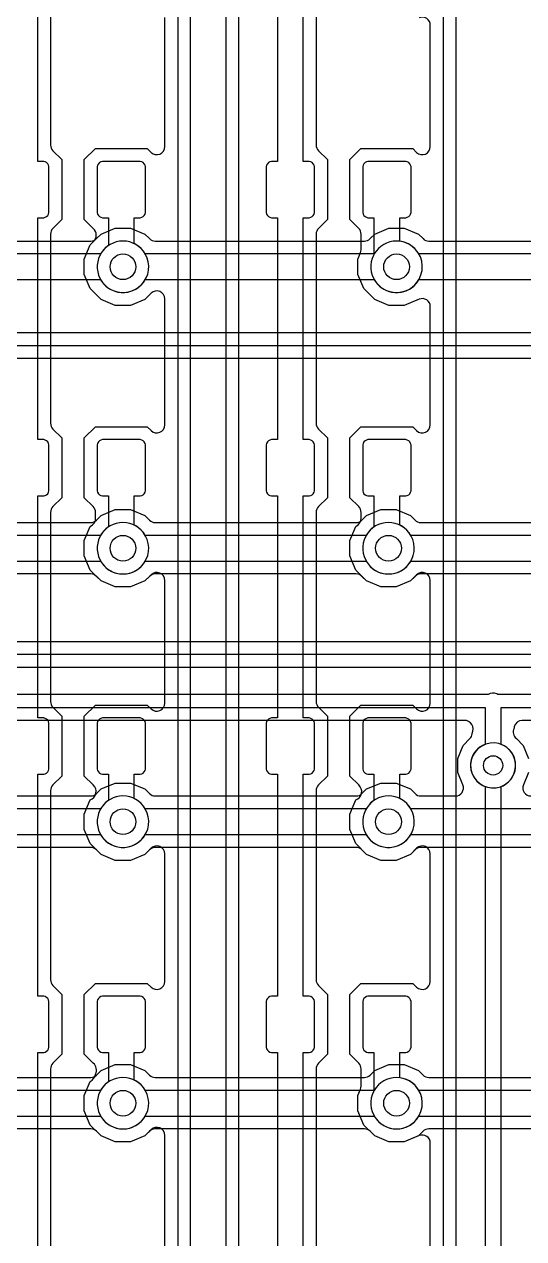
# Model space of a CAD drawing. Header units: millimetres. Extents: x -12.6 to 79.4, y -27 to 65.1.
# Drawn here: x 30.7 to 38.58, y 12.97 to 32.15 of the extents above; entities that cross this region are included whole.
import ezdxf

# ---------------------------------------------------------------- set-up
doc = ezdxf.new("R2010")
doc.units = ezdxf.units.MM

msp = doc.modelspace()

# ---------------------------------------------------------------- linework, layer by layer
at = {"layer": '16_copper'}
for points in [[(28.575, 28.727), (31.75, 28.727, 0.198912), (31.839, 28.765), (31.913, 28.838), (32.137, 28.931), (32.379, 28.931), (32.603, 28.838), (32.677, 28.765, 0.198912), (32.766, 28.727), (36.068, 28.727, 0.198912), (36.157, 28.765), (36.231, 28.838), (36.455, 28.931), (36.697, 28.931), (36.921, 28.838), (36.995, 28.765, 0.198912), (37.084, 28.727), (40.132, 28.727, 0.198912)], [(40.288, 28.524), (36.928, 28.524, 0.577351), (36.224, 28.524), (32.61, 28.524, 0.577351), (31.906, 28.524), (28.419, 28.524, 0.577351), (27.715, 28.524), (24.228, 28.524, 0.577351), (23.524, 28.524), (20.037, 28.524, 0.577351), (19.333, 28.524), (15.973, 28.524, 0.577351)], [(15.973, 28.118), (19.333, 28.118, 0.577351), (20.037, 28.118), (23.524, 28.118, 0.577351), (24.228, 28.118), (27.715, 28.118, 0.577351), (28.419, 28.118), (31.906, 28.118, 0.577351), (32.61, 28.118), (36.224, 28.118, 0.577351), (36.928, 28.118), (40.288, 28.118, 0.577351)], [(57.733, 26.873), (21.406, 26.873, 0.198912), (21.317, 26.836), (21.206, 26.726), (21.01, 26.645), (20.798, 26.645), (20.602, 26.726), (20.452, 26.876), (20.371, 27.072), (20.371, 27.284), (20.452, 27.48), (20.602, 27.63), (20.699, 27.67, 0.820683), (20.65, 27.915), (20.193, 27.915, 0.198917), (20.104, 27.877), (20.03, 27.804), (19.806, 27.711), (19.564, 27.711), (19.34, 27.804), (19.266, 27.877, 0.198917), (19.177, 27.915), (16.129, 27.915, 0.198917)], [(21.219, 27.076), (57.607, 27.076, 0.198912)], [(28.702, 24.282), (31.75, 24.282, 0.198912), (31.839, 24.32), (31.913, 24.393), (32.137, 24.486), (32.379, 24.486), (32.603, 24.393), (32.677, 24.32, 0.198912), (32.766, 24.282), (35.941, 24.282, 0.198912), (36.03, 24.32), (36.104, 24.393), (36.328, 24.486), (36.57, 24.486), (36.794, 24.393), (36.868, 24.32, 0.198912), (36.957, 24.282), (40.259, 24.282, 0.198912)], [(40.415, 24.079), (36.801, 24.079, 0.577351), (36.097, 24.079), (32.61, 24.079, 0.577351), (31.906, 24.079), (28.546, 24.079, 0.577351), (27.842, 24.079), (23.974, 24.079, 0.577351), (23.27, 24.079), (20.037, 24.079, 0.577351), (19.333, 24.079), (15.846, 24.079, 0.577351)], [(15.846, 23.673), (19.333, 23.673, 0.577351), (20.037, 23.673), (23.27, 23.673, 0.577351), (23.974, 23.673), (27.842, 23.673, 0.577351), (28.546, 23.673), (31.906, 23.673, 0.577351), (32.61, 23.673), (36.097, 23.673, 0.577351), (36.801, 23.673), (40.415, 23.673, 0.577351)], [(40.259, 23.47), (36.957, 23.47, 0.198912), (36.868, 23.432), (36.794, 23.359), (36.57, 23.266), (36.328, 23.266), (36.104, 23.359), (36.03, 23.432, 0.198912), (35.941, 23.47), (32.766, 23.47, 0.198912), (32.677, 23.432), (32.603, 23.359), (32.379, 23.266), (32.137, 23.266), (31.913, 23.359), (31.839, 23.432, 0.198912), (31.75, 23.47), (28.702, 23.47, 0.198912)], [(13.441, 21.133), (24.11, 21.133, 0.668185), (24.2, 21.35), (24.135, 21.415), (24.054, 21.611), (24.054, 21.823), (24.135, 22.019), (24.285, 22.169), (24.481, 22.25), (24.693, 22.25, 0.354173), (24.861, 22.237), (25.02, 22.332, 0.06132), (25.044, 22.351), (25.096, 22.403, 0.084341), (25.138, 22.408), (25.145, 22.411, 0.039235), (25.168, 22.421), (25.174, 22.424, 0.194198), (25.275, 22.403), (61.671, 22.403, 0.696459)], [(67.834, 22.2), (25.222, 22.2, 0.13593)], [(25.25, 21.996), (67.834, 21.996, 0.943616)], [(68.783, 21.565), (38.175, 21.565), (38.157, 21.577, 0.283135), (38.024, 21.565), (25.73, 21.565, 0.198912), (25.658, 21.535), (25.053, 20.93), (13.244, 20.93, 0.954409)], [(13.244, 20.726), (25.095, 20.726, 0.198912), (25.167, 20.756), (25.772, 21.361), (37.973, 21.361), (37.973, 20.779, 0.981272), (38.215, 20.11), (38.258, 20.127, 0.654591), (38.227, 20.779), (38.227, 21.361), (68.741, 21.361)], [(28.702, 19.964), (31.75, 19.964, 0.198912), (31.839, 20.002), (31.913, 20.075), (32.137, 20.168), (32.379, 20.168), (32.603, 20.075), (32.677, 20.002, 0.198912), (32.766, 19.964), (35.941, 19.964, 0.198912), (36.03, 20.002), (36.104, 20.075), (36.328, 20.168), (36.57, 20.168), (36.794, 20.075), (36.868, 20.002, 0.198912), (36.957, 19.964), (37.505, 19.964, 0.534518), (37.622, 20.14), (37.541, 20.336), (37.541, 20.558), (37.626, 20.764), (37.733, 20.87, 0.168017), (37.769, 20.945), (37.769, 20.953, 0.587413), (37.643, 21.158), (25.909, 21.158, 0.198912)], [(57.866, 21.158), (38.557, 21.158, 0.3458), (38.434, 21.061), (38.43, 21.033, 0.340107), (38.467, 20.87), (38.574, 20.764), (38.659, 20.558)], [(38.659, 20.336), (38.578, 20.14, 0.534518), (38.695, 19.964)], [(40.288, 19.761), (36.801, 19.761, 0.577351), (36.097, 19.761), (32.61, 19.761, 0.577351), (31.906, 19.761), (28.546, 19.761, 0.577351), (27.842, 19.761), (24.101, 19.761, 0.577351), (23.397, 19.761), (20.291, 19.761, 0.577351), (19.587, 19.761), (15.846, 19.761, 0.577351)], [(15.846, 19.355), (19.587, 19.355, 0.577351), (20.291, 19.355), (23.397, 19.355, 0.577351), (24.101, 19.355), (27.842, 19.355, 0.577351), (28.546, 19.355), (31.906, 19.355, 0.577351), (32.61, 19.355), (36.097, 19.355, 0.577351), (36.801, 19.355), (40.288, 19.355, 0.577351)], [(40.132, 19.152), (36.957, 19.152, 0.198912), (36.868, 19.114), (36.794, 19.041), (36.57, 18.948), (36.328, 18.948), (36.104, 19.041), (36.03, 19.114, 0.198912), (35.941, 19.152), (32.766, 19.152, 0.198912), (32.677, 19.114), (32.603, 19.041), (32.379, 18.948), (32.137, 18.948), (31.913, 19.041), (31.839, 19.114, 0.198912), (31.75, 19.152), (28.702, 19.152, 0.198912)], [(28.575, 15.519), (31.75, 15.519, 0.198912), (31.839, 15.557), (31.913, 15.63), (32.137, 15.723), (32.379, 15.723), (32.603, 15.63), (32.677, 15.557, 0.198912), (32.766, 15.519), (36.068, 15.519, 0.198912), (36.157, 15.557), (36.231, 15.63), (36.455, 15.723), (36.697, 15.723), (36.921, 15.63), (36.995, 15.557, 0.198912), (37.084, 15.519), (40.132, 15.519, 0.198912)], [(40.288, 15.316), (36.928, 15.316, 0.577351), (36.224, 15.316), (32.61, 15.316, 0.577351), (31.906, 15.316), (28.419, 15.316, 0.577351), (27.715, 15.316), (24.228, 15.316, 0.577351), (23.524, 15.316), (20.164, 15.316, 0.577351), (19.46, 15.316), (15.846, 15.316, 0.577351)], [(15.846, 14.91), (19.46, 14.91, 0.577351), (20.164, 14.91), (23.524, 14.91, 0.577351), (24.228, 14.91), (27.715, 14.91, 0.577351), (28.419, 14.91), (31.906, 14.91, 0.577351), (32.61, 14.91), (36.224, 14.91, 0.577351), (36.928, 14.91), (40.288, 14.91, 0.577351)], [(40.132, 14.707), (37.084, 14.707, 0.198912), (36.995, 14.669), (36.921, 14.596), (36.697, 14.503), (36.455, 14.503), (36.231, 14.596), (36.157, 14.669, 0.198912), (36.068, 14.707), (32.766, 14.707, 0.198912), (32.677, 14.669), (32.603, 14.596), (32.379, 14.503), (32.137, 14.503), (31.913, 14.596), (31.839, 14.669, 0.198912), (31.75, 14.707), (28.575, 14.707, 0.198912)]]:
    msp.add_lwpolyline(points, format="xyb", dxfattribs=at)
msp.add_lwpolyline([(57.565, 27.28), (21.219, 27.28)], dxfattribs=at)
at = {"layer": '1_copper'}
for points in [[(33.122, 43.434), (33.122, 4.76)], [(33.325, 4.76), (33.325, 43.392)], [(37.313, 42.545), (37.313, -4.257)], [(37.516, -4.257), (37.516, 42.503)], [(30.912, 12.408), (30.912, 15.913), (31.007, 15.913), (31.031, 15.92), (31.053, 15.932), (31.071, 15.95), (31.083, 15.972), (31.09, 15.996), (31.09, 16.719), (31.083, 16.744), (31.071, 16.765), (31.053, 16.783), (31.031, 16.796), (31.007, 16.802), (30.912, 16.802), (30.912, 20.307), (31.007, 20.307), (31.031, 20.314), (31.053, 20.326), (31.071, 20.344), (31.083, 20.366), (31.09, 20.39), (31.09, 21.114), (31.083, 21.138), (31.071, 21.16), (31.053, 21.177), (31.031, 21.19), (31.007, 21.196), (30.912, 21.196), (30.912, 24.702), (31.007, 24.702), (31.031, 24.708), (31.053, 24.721), (31.071, 24.738), (31.083, 24.76), (31.09, 24.784), (31.09, 25.508), (31.083, 25.532), (31.071, 25.554), (31.053, 25.571), (31.031, 25.584), (31.007, 25.591), (30.912, 25.591), (30.912, 29.096), (31.007, 29.096), (31.031, 29.102), (31.053, 29.115), (31.071, 29.132), (31.083, 29.154), (31.09, 29.178), (31.09, 29.902), (31.083, 29.926), (31.071, 29.948), (31.053, 29.966), (31.031, 29.978), (31.007, 29.985), (30.912, 29.985), (30.912, 33.49)], [(34.696, 33.49), (34.696, 29.985), (34.601, 29.985), (34.577, 29.978), (34.555, 29.966), (34.538, 29.948), (34.525, 29.926), (34.519, 29.902), (34.519, 29.178), (34.525, 29.154), (34.538, 29.132), (34.555, 29.115), (34.577, 29.102), (34.601, 29.096), (34.696, 29.096), (34.696, 25.591), (34.601, 25.591), (34.577, 25.584), (34.555, 25.571), (34.538, 25.554), (34.525, 25.532), (34.519, 25.508), (34.519, 24.784), (34.525, 24.76), (34.538, 24.738), (34.555, 24.721), (34.577, 24.708), (34.601, 24.702), (34.696, 24.702), (34.696, 21.196), (34.601, 21.196), (34.577, 21.19), (34.555, 21.177), (34.538, 21.16), (34.525, 21.138), (34.519, 21.114), (34.519, 20.39), (34.525, 20.366), (34.538, 20.344), (34.555, 20.326), (34.577, 20.314), (34.601, 20.307), (34.696, 20.307), (34.696, 16.802), (34.601, 16.802), (34.577, 16.796), (34.555, 16.783), (34.538, 16.765), (34.525, 16.744), (34.519, 16.719), (34.519, 15.996), (34.525, 15.972), (34.538, 15.95), (34.555, 15.932), (34.577, 15.92), (34.601, 15.913), (34.696, 15.913), (34.696, 12.408)], [(35.103, 12.408), (35.103, 15.913), (35.198, 15.913), (35.222, 15.92), (35.244, 15.932), (35.262, 15.95), (35.274, 15.972), (35.281, 15.996), (35.281, 16.719), (35.274, 16.744), (35.262, 16.765), (35.244, 16.783), (35.222, 16.796), (35.198, 16.802), (35.103, 16.802), (35.103, 20.307), (35.198, 20.307), (35.222, 20.314), (35.244, 20.326), (35.262, 20.344), (35.274, 20.366), (35.281, 20.39), (35.281, 21.114), (35.274, 21.138), (35.262, 21.16), (35.244, 21.177), (35.222, 21.19), (35.198, 21.196), (35.103, 21.196), (35.103, 24.702), (35.198, 24.702), (35.222, 24.708), (35.244, 24.721), (35.262, 24.738), (35.274, 24.76), (35.281, 24.784), (35.281, 25.508), (35.274, 25.532), (35.262, 25.554), (35.244, 25.571), (35.222, 25.584), (35.198, 25.591), (35.103, 25.591), (35.103, 29.096), (35.198, 29.096), (35.222, 29.102), (35.244, 29.115), (35.262, 29.132), (35.274, 29.154), (35.281, 29.178), (35.281, 29.902), (35.274, 29.926), (35.262, 29.948), (35.244, 29.966), (35.222, 29.978), (35.198, 29.985), (35.103, 29.985), (35.103, 33.49)]]:
    msp.add_lwpolyline(points, dxfattribs=at)
for points in [[(33.884, 42.738), (33.884, -4.461), (33.863, -4.481), (33.837, -4.515), (33.815, -4.553), (33.799, -4.593), (33.788, -4.634), (33.782, -4.677), (33.782, -4.721), (33.788, -4.764), (33.799, -4.805), (33.815, -4.845), (33.837, -4.883), (33.863, -4.917), (33.894, -4.948), (33.928, -4.974), (33.966, -4.996), (34.006, -5.012), (34.048, -5.024), (34.091, -5.029), (34.134, -5.029), (34.177, -5.024, 0.941985), (34.087, -4.369), (34.087, 42.738, 0.943616)], [(31.115, 33.231), (31.115, 30.243, 0.198912), (31.152, 30.154), (31.293, 30.013), (31.293, 29.067), (31.152, 28.927, 0.198912), (31.115, 28.837), (31.115, 25.849, 0.198912), (31.152, 25.759), (31.293, 25.619), (31.293, 24.673), (31.152, 24.533, 0.198912), (31.115, 24.443), (31.115, 21.455, 0.198912), (31.152, 21.365), (31.293, 21.225), (31.293, 20.279), (31.152, 20.138, 0.198912), (31.115, 20.049), (31.115, 17.061, 0.198912), (31.152, 16.971), (31.293, 16.83), (31.293, 15.885), (31.152, 15.744, 0.198912), (31.115, 15.654), (31.115, 12.667, 0.198912)], [(35.306, 33.231), (35.306, 30.243, 0.198912), (35.343, 30.154), (35.484, 30.013), (35.484, 29.067), (35.343, 28.927, 0.198912), (35.306, 28.837), (35.306, 25.849, 0.198912), (35.343, 25.759), (35.484, 25.619), (35.484, 24.673), (35.343, 24.533, 0.198912), (35.306, 24.443), (35.306, 21.455, 0.198912), (35.343, 21.365), (35.484, 21.225), (35.484, 20.279), (35.343, 20.138, 0.198912), (35.306, 20.049), (35.306, 17.061, 0.198912), (35.343, 16.971), (35.484, 16.83), (35.484, 15.885), (35.343, 15.744, 0.198912), (35.306, 15.654), (35.306, 12.667, 0.198912)], [(32.918, 12.641), (32.918, 14.605, 0.668185), (32.702, 14.694), (32.603, 14.596), (32.379, 14.503), (32.137, 14.503), (31.913, 14.596), (31.741, 14.768), (31.648, 14.992), (31.648, 15.234), (31.741, 15.458, 0.260225), (31.822, 15.564), (31.823, 15.571, 0.358949), (31.789, 15.744), (31.648, 15.885), (31.648, 16.83), (31.823, 17.005), (32.642, 17.005), (32.702, 16.946, 0.668185), (32.918, 17.035), (32.918, 19.05, 0.668185), (32.702, 19.139), (32.603, 19.041), (32.379, 18.948), (32.137, 18.948), (31.913, 19.041), (31.741, 19.213), (31.648, 19.437), (31.648, 19.679), (31.741, 19.903, 0.570781), (31.789, 20.138), (31.648, 20.279), (31.648, 21.225), (31.823, 21.399), (32.642, 21.399), (32.702, 21.34, 0.668185), (32.918, 21.43), (32.918, 23.368, 0.668185), (32.702, 23.457), (32.603, 23.359), (32.379, 23.266), (32.137, 23.266), (31.913, 23.359), (31.741, 23.531), (31.648, 23.755), (31.648, 23.997), (31.741, 24.221, 0.329873), (31.826, 24.359), (31.826, 24.443, 0.198912), (31.789, 24.533), (31.648, 24.673), (31.648, 25.619), (31.823, 25.794), (32.642, 25.794), (32.702, 25.734, 0.668185), (32.918, 25.824), (32.918, 27.813, 0.668185), (32.702, 27.902), (32.603, 27.804), (32.379, 27.711), (32.137, 27.711), (31.913, 27.804), (31.741, 27.976), (31.648, 28.2), (31.648, 28.442), (31.741, 28.666), (31.789, 28.714), (31.792, 28.718, 0.44959), (31.789, 28.927), (31.648, 29.067), (31.648, 30.013), (31.823, 30.188), (32.642, 30.188), (32.702, 30.128, 0.668185), (32.918, 30.218), (32.918, 32.258, 0.668185)], [(37.109, 12.641), (37.109, 14.484, 0.534518), (36.934, 14.601), (36.697, 14.503), (36.455, 14.503), (36.231, 14.596), (36.059, 14.768), (35.966, 14.992), (35.966, 15.234), (36.008, 15.334, 0.098491), (36.017, 15.382), (36.017, 15.654, 0.198912), (35.98, 15.744), (35.839, 15.885), (35.839, 16.83), (36.014, 17.005), (36.833, 17.005), (36.893, 16.946, 0.668185), (37.109, 17.035), (37.109, 19.05, 0.668185), (36.893, 19.139), (36.794, 19.041), (36.57, 18.948), (36.328, 18.948), (36.104, 19.041), (35.932, 19.213), (35.839, 19.437), (35.839, 19.679), (35.932, 19.903, 0.570781), (35.98, 20.138), (35.839, 20.279), (35.839, 21.225), (36.014, 21.399), (36.833, 21.399), (36.893, 21.34, 0.668185), (37.109, 21.43), (37.109, 23.368, 0.668185), (36.893, 23.457), (36.794, 23.359), (36.57, 23.266), (36.328, 23.266), (36.104, 23.359), (35.932, 23.531), (35.839, 23.755), (35.839, 23.997), (35.932, 24.221, 0.329873), (36.017, 24.359), (36.017, 24.443, 0.198912), (35.98, 24.533), (35.839, 24.673), (35.839, 25.619), (36.014, 25.794), (36.833, 25.794), (36.893, 25.734, 0.668185), (37.109, 25.824), (37.109, 27.692, 0.534511), (36.934, 27.809), (36.697, 27.711), (36.455, 27.711), (36.231, 27.804), (36.059, 27.976), (35.966, 28.2), (35.966, 28.442), (36.008, 28.542, 0.098491), (36.017, 28.59), (36.017, 28.837, 0.198912), (35.98, 28.927), (35.839, 29.067), (35.839, 30.013), (36.014, 30.188), (36.833, 30.188), (36.893, 30.128, 0.668185), (37.109, 30.218), (37.109, 32.137, 0.534511), (36.934, 32.254)], [(38.227, -7.186), (38.227, 20.115, 0.981272), (37.985, 20.784), (37.942, 20.767, 0.654591), (37.973, 20.115), (37.973, -7.239, 0.198912)]]:
    msp.add_lwpolyline(points, format="xyb", dxfattribs=at)
for points in [[(32.337, 27.922, 0.718932), (32.436, 28.687), (32.436, 29.096), (32.531, 29.096), (32.555, 29.102), (32.577, 29.115), (32.595, 29.132), (32.607, 29.154), (32.614, 29.178), (32.614, 29.902), (32.607, 29.926), (32.595, 29.948), (32.577, 29.966), (32.555, 29.978), (32.531, 29.985), (31.934, 29.985), (31.91, 29.978), (31.888, 29.966), (31.871, 29.948), (31.858, 29.926), (31.852, 29.902), (31.852, 29.178), (31.858, 29.154), (31.871, 29.132), (31.888, 29.115), (31.91, 29.102), (31.934, 29.096), (32.029, 29.096), (32.029, 28.658), (31.989, 28.627), (31.952, 28.59), (31.919, 28.547), (31.893, 28.501), (31.872, 28.452), (31.859, 28.4), (31.852, 28.348), (31.852, 28.294), (31.859, 28.242), (31.872, 28.19), (31.893, 28.141), (31.919, 28.095), (31.952, 28.052), (31.989, 28.015), (32.032, 27.982), (32.078, 27.956), (32.127, 27.935), (32.179, 27.922), (32.231, 27.915), (32.285, 27.915)], [(36.655, 27.922, 0.850835), (36.627, 28.724), (36.627, 29.096), (36.722, 29.096), (36.746, 29.102), (36.768, 29.115), (36.786, 29.132), (36.798, 29.154), (36.805, 29.178), (36.805, 29.902), (36.798, 29.926), (36.786, 29.948), (36.768, 29.966), (36.746, 29.978), (36.722, 29.985), (36.125, 29.985), (36.101, 29.978), (36.079, 29.966), (36.062, 29.948), (36.049, 29.926), (36.043, 29.902), (36.043, 29.178), (36.049, 29.154), (36.062, 29.132), (36.079, 29.115), (36.101, 29.102), (36.125, 29.096), (36.22, 29.096), (36.22, 28.518), (36.211, 28.501), (36.19, 28.452), (36.177, 28.4), (36.17, 28.348), (36.17, 28.294), (36.177, 28.242), (36.19, 28.19), (36.211, 28.141), (36.237, 28.095), (36.27, 28.052), (36.307, 28.015), (36.35, 27.982), (36.396, 27.956), (36.445, 27.935), (36.497, 27.922), (36.549, 27.915), (36.603, 27.915)], [(32.337, 23.477, 0.718932), (32.436, 24.242), (32.436, 24.702), (32.531, 24.702), (32.555, 24.708), (32.577, 24.721), (32.595, 24.738), (32.607, 24.76), (32.614, 24.784), (32.614, 25.508), (32.607, 25.532), (32.595, 25.554), (32.577, 25.571), (32.555, 25.584), (32.531, 25.591), (31.934, 25.591), (31.91, 25.584), (31.888, 25.571), (31.871, 25.554), (31.858, 25.532), (31.852, 25.508), (31.852, 24.784), (31.858, 24.76), (31.871, 24.738), (31.888, 24.721), (31.91, 24.708), (31.934, 24.702), (32.029, 24.702), (32.029, 24.213), (31.989, 24.182), (31.952, 24.145), (31.919, 24.102), (31.893, 24.056), (31.872, 24.007), (31.859, 23.955), (31.852, 23.903), (31.852, 23.849), (31.859, 23.797), (31.872, 23.745), (31.893, 23.696), (31.919, 23.65), (31.952, 23.607), (31.989, 23.57), (32.032, 23.537), (32.078, 23.511), (32.127, 23.49), (32.179, 23.477), (32.231, 23.47), (32.285, 23.47)], [(36.528, 23.477, 0.718932), (36.627, 24.242), (36.627, 24.702), (36.722, 24.702), (36.746, 24.708), (36.768, 24.721), (36.786, 24.738), (36.798, 24.76), (36.805, 24.784), (36.805, 25.508), (36.798, 25.532), (36.786, 25.554), (36.768, 25.571), (36.746, 25.584), (36.722, 25.591), (36.125, 25.591), (36.101, 25.584), (36.079, 25.571), (36.062, 25.554), (36.049, 25.532), (36.043, 25.508), (36.043, 24.784), (36.049, 24.76), (36.062, 24.738), (36.079, 24.721), (36.101, 24.708), (36.125, 24.702), (36.22, 24.702), (36.22, 24.213), (36.18, 24.182), (36.143, 24.145), (36.11, 24.102), (36.084, 24.056), (36.063, 24.007), (36.05, 23.955), (36.043, 23.903), (36.043, 23.849), (36.05, 23.797), (36.063, 23.745), (36.084, 23.696), (36.11, 23.65), (36.143, 23.607), (36.18, 23.57), (36.223, 23.537), (36.269, 23.511), (36.318, 23.49), (36.37, 23.477), (36.422, 23.47), (36.476, 23.47)], [(32.337, 19.159, 0.718932), (32.436, 19.924), (32.436, 20.307), (32.531, 20.307), (32.555, 20.314), (32.577, 20.326), (32.595, 20.344), (32.607, 20.366), (32.614, 20.39), (32.614, 21.114), (32.607, 21.138), (32.595, 21.16), (32.577, 21.177), (32.555, 21.19), (32.531, 21.196), (31.934, 21.196), (31.91, 21.19), (31.888, 21.177), (31.871, 21.16), (31.858, 21.138), (31.852, 21.114), (31.852, 20.39), (31.858, 20.366), (31.871, 20.344), (31.888, 20.326), (31.91, 20.314), (31.934, 20.307), (32.029, 20.307), (32.029, 19.895), (31.989, 19.864), (31.952, 19.827), (31.919, 19.784), (31.893, 19.738), (31.872, 19.689), (31.859, 19.637), (31.852, 19.585), (31.852, 19.531), (31.859, 19.479), (31.872, 19.427), (31.893, 19.378), (31.919, 19.332), (31.952, 19.289), (31.989, 19.252), (32.032, 19.219), (32.078, 19.193), (32.127, 19.172), (32.179, 19.159), (32.231, 19.152), (32.285, 19.152)], [(36.528, 19.159, 0.718932), (36.627, 19.924), (36.627, 20.307), (36.722, 20.307), (36.746, 20.314), (36.768, 20.326), (36.786, 20.344), (36.798, 20.366), (36.805, 20.39), (36.805, 21.114), (36.798, 21.138), (36.786, 21.16), (36.768, 21.177), (36.746, 21.19), (36.722, 21.196), (36.125, 21.196), (36.101, 21.19), (36.079, 21.177), (36.062, 21.16), (36.049, 21.138), (36.043, 21.114), (36.043, 20.39), (36.049, 20.366), (36.062, 20.344), (36.079, 20.326), (36.101, 20.314), (36.125, 20.307), (36.22, 20.307), (36.22, 19.895), (36.18, 19.864), (36.143, 19.827), (36.11, 19.784), (36.084, 19.738), (36.063, 19.689), (36.05, 19.637), (36.043, 19.585), (36.043, 19.531), (36.05, 19.479), (36.063, 19.427), (36.084, 19.378), (36.11, 19.332), (36.143, 19.289), (36.18, 19.252), (36.223, 19.219), (36.269, 19.193), (36.318, 19.172), (36.37, 19.159), (36.422, 19.152), (36.476, 19.152)], [(32.337, 14.714, 0.718932), (32.436, 15.479), (32.436, 15.913), (32.531, 15.913), (32.555, 15.92), (32.577, 15.932), (32.595, 15.95), (32.607, 15.972), (32.614, 15.996), (32.614, 16.719), (32.607, 16.744), (32.595, 16.765), (32.577, 16.783), (32.555, 16.796), (32.531, 16.802), (31.934, 16.802), (31.91, 16.796), (31.888, 16.783), (31.871, 16.765), (31.858, 16.744), (31.852, 16.719), (31.852, 15.996), (31.858, 15.972), (31.871, 15.95), (31.888, 15.932), (31.91, 15.92), (31.934, 15.913), (32.029, 15.913), (32.029, 15.45), (31.989, 15.419), (31.952, 15.382), (31.919, 15.339), (31.893, 15.293), (31.872, 15.244), (31.859, 15.192), (31.852, 15.14), (31.852, 15.086), (31.859, 15.034), (31.872, 14.982), (31.893, 14.933), (31.919, 14.887), (31.952, 14.844), (31.989, 14.807), (32.032, 14.774), (32.078, 14.748), (32.127, 14.727), (32.179, 14.714), (32.231, 14.707), (32.285, 14.707)], [(36.655, 14.714, 0.850835), (36.627, 15.516), (36.627, 15.913), (36.722, 15.913), (36.746, 15.92), (36.768, 15.932), (36.786, 15.95), (36.798, 15.972), (36.805, 15.996), (36.805, 16.719), (36.798, 16.744), (36.786, 16.765), (36.768, 16.783), (36.746, 16.796), (36.722, 16.802), (36.125, 16.802), (36.101, 16.796), (36.079, 16.783), (36.062, 16.765), (36.049, 16.744), (36.043, 16.719), (36.043, 15.996), (36.049, 15.972), (36.062, 15.95), (36.079, 15.932), (36.101, 15.92), (36.125, 15.913), (36.22, 15.913), (36.22, 15.31), (36.211, 15.293), (36.19, 15.244), (36.177, 15.192), (36.17, 15.14), (36.17, 15.086), (36.177, 15.034), (36.19, 14.982), (36.211, 14.933), (36.237, 14.887), (36.27, 14.844), (36.307, 14.807), (36.35, 14.774), (36.396, 14.748), (36.445, 14.727), (36.497, 14.714), (36.549, 14.707), (36.603, 14.707)]]:
    msp.add_lwpolyline(points, format="xyb", close=True, dxfattribs=at)
at = {"layer": 'drills_via_1_16'}
for centre, radius in [((32.258, 28.321), 0.203), ((36.576, 28.321), 0.203), ((32.258, 23.876), 0.203), ((36.449, 23.876), 0.203), ((38.1, 20.447), 0.152), ((32.258, 19.558), 0.203), ((36.449, 19.558), 0.203), ((32.258, 15.113), 0.203), ((36.576, 15.113), 0.203)]:
    msp.add_circle(centre, radius, dxfattribs=at)

doc.saveas('drawing.dxf')
